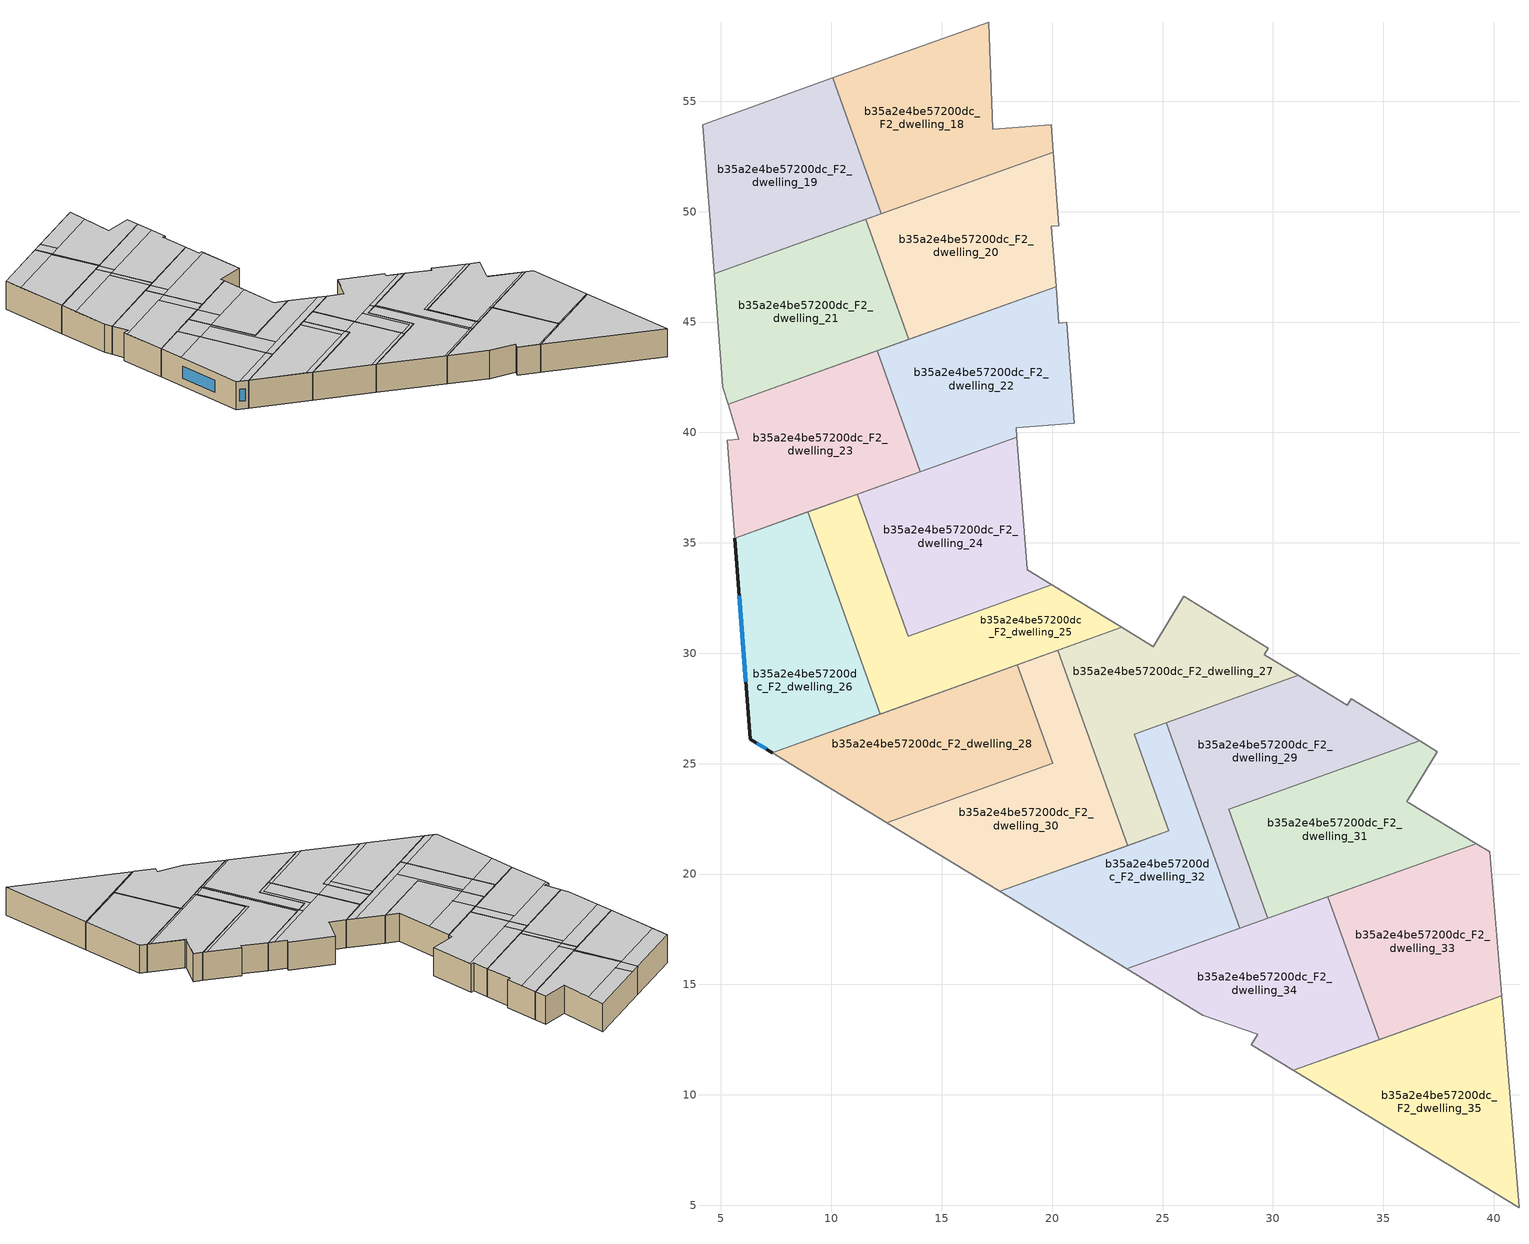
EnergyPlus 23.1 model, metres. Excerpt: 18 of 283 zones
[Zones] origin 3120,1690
b35a2e4be57200dc_F2_dwelling_18
 floor to b35a2e4be57200dc_F1_dwelling_18 (EU_floor_Construction): 17.13,58.59 17.31,53.73 19.95,53.93 20.05,52.7 12.26,49.91 10.05,56.05 z6
 wall adiabatic (EU_wall_Construction): 12.26,49.91 20.05,52.7 19.95,53.93 17.31,53.73 17.13,58.59 10.05,56.05 z6:9
 wall to b35a2e4be57200dc_F2_dwelling_19 (EU_wall_Construction): 10.05,56.05 12.26,49.91 z6:9
 ceiling to b35a2e4be57200dc_F3_dwelling_18 (EU_floor_Construction): 20.05,52.7 19.95,53.93 17.31,53.73 17.2,56.76 10.64,54.41 12.26,49.91 z9
 ceiling to b35a2e4be57200dc_F3_dwelling_16 (EU_floor_Construction): 17.2,56.76 17.13,58.59 11.12,56.44 11.71,54.79 z9
 ceiling to b35a2e4be57200dc_F3_dwelling_17 (EU_floor_Construction): 11.71,54.79 11.12,56.44 10.05,56.05 10.64,54.41 z9
b35a2e4be57200dc_F2_dwelling_19
 floor to b35a2e4be57200dc_F1_dwelling_19 (EU_floor_Construction): 10.05,56.05 12.26,49.91 4.69,47.2 4.16,53.95 z6
 wall adiabatic (EU_wall_Construction): 10.05,56.05 4.16,53.95 4.69,47.2 12.26,49.91 z6:9
 ceiling to b35a2e4be57200dc_F3_dwelling_19 (EU_floor_Construction): 12.14,49.86 10.52,54.37 4.31,52.14 4.69,47.2 z9
 ceiling to b35a2e4be57200dc_F3_dwelling_17 (EU_floor_Construction): 10.64,54.41 10.05,56.05 4.17,53.95 4.31,52.14 z9
 ceiling to b35a2e4be57200dc_F3_dwelling_18 (EU_floor_Construction): 12.26,49.91 10.64,54.41 10.52,54.37 12.14,49.86 z9
b35a2e4be57200dc_F2_dwelling_20
 floor to b35a2e4be57200dc_F1_dwelling_20 (EU_floor_Construction): 20.05,52.7 20.31,49.37 19.96,49.34 20.17,46.6 13.51,44.21 11.56,49.66 z6
 wall to b35a2e4be57200dc_F2_dwelling_21 (EU_wall_Construction): 11.56,49.66 13.51,44.21 z6:9
 wall adiabatic (EU_wall_Construction): 13.51,44.21 20.17,46.6 19.96,49.34 20.31,49.37 20.05,52.7 11.56,49.66 z6:9
 ceiling to b35a2e4be57200dc_F3_dwelling_20 (EU_floor_Construction): 20.17,46.6 19.96,49.34 20.31,49.37 20.18,51.01 12.11,48.12 13.51,44.21 z9
 ceiling to b35a2e4be57200dc_F3_dwelling_18 (EU_floor_Construction): 20.18,51.01 20.05,52.7 12.14,49.86 12.69,48.32 z9
 ceiling to b35a2e4be57200dc_F3_dwelling_19 (EU_floor_Construction): 12.69,48.32 12.14,49.86 11.56,49.65 12.11,48.12 z9
b35a2e4be57200dc_F2_dwelling_21
 floor to b35a2e4be57200dc_F1_dwelling_21 (EU_floor_Construction): 11.56,49.66 13.51,44.21 5.32,41.28 5.09,42.04 4.69,47.2 z6
 wall adiabatic (EU_wall_Construction): 11.56,49.66 4.69,47.2 5.09,42.04 5.32,41.28 13.51,44.21 z6:9
 ceiling to b35a2e4be57200dc_F3_dwelling_21 (EU_floor_Construction): 13.06,44.05 11.66,47.96 4.82,45.51 5.09,42.04 5.32,41.28 z9
 ceiling to b35a2e4be57200dc_F3_dwelling_19 (EU_floor_Construction): 12.11,48.12 11.56,49.65 4.69,47.2 4.82,45.51 z9
 ceiling to b35a2e4be57200dc_F3_dwelling_20 (EU_floor_Construction): 13.51,44.21 12.11,48.12 11.66,47.96 13.06,44.05 z9
b35a2e4be57200dc_F2_dwelling_22
 floor to b35a2e4be57200dc_F1_dwelling_22 (EU_floor_Construction): 20.17,46.6 20.3,44.95 20.65,44.98 21.01,40.42 18.37,40.21 18.4,39.79 14.03,38.22 12.08,43.7 z6
 wall adiabatic (EU_wall_Construction): 14.03,38.22 18.4,39.79 18.37,40.21 21.01,40.42 20.65,44.98 20.3,44.95 20.17,46.6 12.08,43.7 z6:9
 wall to b35a2e4be57200dc_F2_dwelling_23 (EU_wall_Construction): 12.08,43.7 14.03,38.22 z6:9
 ceiling to b35a2e4be57200dc_F3_dwelling_22 (EU_floor_Construction): 21.01,40.42 20.67,44.79 12.7,41.94 14.03,38.22 18.4,39.79 18.37,40.21 z9
 ceiling to b35a2e4be57200dc_F3_dwelling_20 (EU_floor_Construction): 20.67,44.79 20.65,44.98 20.3,44.95 20.17,46.6 13.06,44.05 13.69,42.29 z9
 ceiling to b35a2e4be57200dc_F3_dwelling_21 (EU_floor_Construction): 13.69,42.29 13.06,44.05 12.08,43.7 12.7,41.94 z9
b35a2e4be57200dc_F2_dwelling_23
 floor to b35a2e4be57200dc_F1_dwelling_23 (EU_floor_Construction): 12.08,43.7 14.03,38.22 5.62,35.21 5.28,39.65 5.81,39.7 5.32,41.28 z6
 wall adiabatic (EU_wall_Construction): 12.08,43.7 5.32,41.28 5.81,39.7 5.28,39.65 5.62,35.21 14.03,38.22 z6:9
 ceiling to b35a2e4be57200dc_F3_dwelling_23 (EU_floor_Construction): 13.01,37.86 11.68,41.57 5.31,39.29 5.63,35.21 z9
 ceiling to b35a2e4be57200dc_F3_dwelling_21 (EU_floor_Construction): 12.71,41.94 12.08,43.7 5.32,41.28 5.81,39.7 5.28,39.65 5.31,39.29 z9
 ceiling to b35a2e4be57200dc_F3_dwelling_22 (EU_floor_Construction): 14.03,38.23 12.71,41.94 11.69,41.57 13.01,37.86 z9
b35a2e4be57200dc_F2_dwelling_24
 floor to b35a2e4be57200dc_F1_dwelling_24 (EU_floor_Construction): 18.4,39.79 18.87,33.78 19.98,33.1 13.48,30.77 11.17,37.2 z6
 wall adiabatic (EU_wall_Construction): 19.98,33.1 18.87,33.78 18.4,39.79 11.17,37.2 z6:9
 wall to b35a2e4be57200dc_F2_dwelling_25 (EU_wall_Construction): 11.17,37.2 13.48,30.77 19.98,33.1 z6:9
 ceiling to b35a2e4be57200dc_F3_dwelling_24 (EU_floor_Construction): 19.98,33.1 18.87,33.78 18.59,37.36 11.97,34.99 13.48,30.77 z9
 ceiling to b35a2e4be57200dc_F3_dwelling_22 (EU_floor_Construction): 18.59,37.36 18.4,39.79 13.01,37.86 13.81,35.65 z9
 ceiling to b35a2e4be57200dc_F3_dwelling_23 (EU_floor_Construction): 13.81,35.65 13.01,37.86 11.18,37.2 11.97,34.99 z9
b35a2e4be57200dc_F2_dwelling_25
 floor to b35a2e4be57200dc_F1_dwelling_25 (EU_floor_Construction): 19.98,33.1 23.16,31.17 12.21,27.25 8.93,36.4 11.17,37.2 13.48,30.77 z6
 wall adiabatic (EU_wall_Construction): 12.21,27.25 23.16,31.17 19.98,33.1 / 11.17,37.2 8.93,36.4 z6:9
 wall to b35a2e4be57200dc_F2_dwelling_26 (EU_wall_Construction): 8.93,36.4 12.21,27.25 z6:9
 ceiling to b35a2e4be57200dc_F3_dwelling_23 (EU_floor_Construction): 11.97,34.99 11.18,37.2 8.93,36.4 9.72,34.19 z9
 ceiling to b35a2e4be57200dc_F3_dwelling_24 (EU_floor_Construction): 22.39,31.64 19.98,33.1 13.48,30.77 11.97,34.99 11.74,34.91 13.99,28.63 z9
 ceiling to b35a2e4be57200dc_F3_dwelling_25 (EU_floor_Construction): 13.99,28.63 11.74,34.91 9.72,34.19 11.97,27.91 z9
 ceiling adiabatic (EU_roof_Construction): 23.16,31.17 22.39,31.64 11.97,27.91 12.21,27.25 z9
b35a2e4be57200dc_F2_dwelling_26
 floor to b35a2e4be57200dc_F1_dwelling_26 (EU_floor_Construction): 8.93,36.4 12.21,27.25 7.32,25.5 6.34,26.1 5.62,35.21 z6
 wall outside (EU_wall_Construction): 5.62,35.21 6.34,26.1 7.32,25.5 z6:9
 wall adiabatic (EU_wall_Construction): 7.32,25.5 12.21,27.25 / 8.93,36.4 5.62,35.21 z6:9
 window (EU_Window_Construction): 6.62,25.93 7.04,25.67 / 5.83,32.61 6.13,28.7 z6.86:8.14
 ceiling to b35a2e4be57200dc_F3_dwelling_25 (EU_floor_Construction): 11.97,27.91 9.72,34.19 5.81,32.79 6.34,26.1 6.55,25.97 z9
 ceiling to b35a2e4be57200dc_F3_dwelling_27 (EU_floor_Construction): 12.21,27.25 11.97,27.91 6.55,25.97 7.32,25.5 z9
 ceiling to b35a2e4be57200dc_F3_dwelling_23 (EU_floor_Construction): 9.72,34.19 8.93,36.4 5.63,35.21 5.81,32.79 z9
b35a2e4be57200dc_F2_dwelling_27
 floor to b35a2e4be57200dc_F1_dwelling_27 (EU_floor_Construction): 29.78,30.23 29.6,29.93 31.14,29 23.72,26.34 25.29,21.96 23.43,21.29 20.26,30.13 23.16,31.17 24.58,30.3 25.95,32.57 z6
 wall adiabatic (EU_wall_Construction): 23.72,26.34 31.14,29 29.6,29.93 29.78,30.23 25.95,32.57 24.58,30.3 23.16,31.17 20.26,30.13 / 23.43,21.29 25.29,21.96 z6:9
 wall to b35a2e4be57200dc_F2_dwelling_32 (EU_wall_Construction): 25.29,21.96 23.72,26.34 z6:9
 wall to b35a2e4be57200dc_F2_dwelling_30 (EU_wall_Construction): 20.26,30.13 23.43,21.29 z6:9
 ceiling to b35a2e4be57200dc_F3_dwelling_26 (EU_floor_Construction): 30.62,29.31 29.6,29.93 29.78,30.23 25.95,32.57 24.58,30.3 23.16,31.17 20.26,30.13 21.7,26.12 z9
 ceiling to b35a2e4be57200dc_F3_dwelling_28 (EU_floor_Construction): 31.14,29 30.62,29.31 24.77,27.22 24.93,26.78 z9
 ceiling to b35a2e4be57200dc_F3_dwelling_29 (EU_floor_Construction): 24.86,22.15 23.24,26.67 21.7,26.12 23.32,21.6 z9
 ceiling to b35a2e4be57200dc_F3_dwelling_31 (EU_floor_Construction): 25.29,21.96 23.72,26.34 24.93,26.78 24.77,27.22 23.24,26.67 24.86,22.15 23.32,21.6 23.43,21.29 z9
b35a2e4be57200dc_F2_dwelling_28
 floor to b35a2e4be57200dc_F1_dwelling_28 (EU_floor_Construction): 18.42,29.47 20.02,25.02 12.52,22.33 7.32,25.5 z6
 wall adiabatic (EU_wall_Construction): 18.42,29.47 7.32,25.5 12.52,22.33 z6:9
 wall to b35a2e4be57200dc_F2_dwelling_30 (EU_wall_Construction): 12.52,22.33 20.02,25.02 18.42,29.47 z6:9
 ceiling to b35a2e4be57200dc_F3_dwelling_29 (EU_floor_Construction): 20.02,25.02 19.86,25.46 12,22.65 12.52,22.33 z9
 ceiling to b35a2e4be57200dc_F3_dwelling_27 (EU_floor_Construction): 19.21,25.23 17.78,29.24 7.32,25.5 12,22.65 z9
 ceiling adiabatic (EU_roof_Construction): 19.86,25.46 18.42,29.47 17.78,29.24 19.21,25.23 z9
b35a2e4be57200dc_F2_dwelling_29
 floor to b35a2e4be57200dc_F1_dwelling_29 (EU_floor_Construction): 36.66,26.03 28.01,22.93 29.77,18 28.49,17.54 25.16,26.86 31.14,29 33.36,27.64 33.54,27.94 z6
 wall adiabatic (EU_wall_Construction): 36.66,26.03 33.54,27.94 33.36,27.64 31.14,29 25.16,26.86 / 28.49,17.54 29.77,18 z6:9
 wall to b35a2e4be57200dc_F2_dwelling_31 (EU_wall_Construction): 29.77,18 28.01,22.93 36.66,26.03 z6:9
 wall to b35a2e4be57200dc_F2_dwelling_32 (EU_wall_Construction): 25.16,26.86 28.49,17.54 z6:9
 ceiling to b35a2e4be57200dc_F3_dwelling_28 (EU_floor_Construction): 29.57,18.17 27.77,23.2 36.29,26.25 33.54,27.94 33.36,27.64 31.14,29 25.16,26.86 28.41,17.76 z9
 ceiling to b35a2e4be57200dc_F3_dwelling_30 (EU_floor_Construction): 29.69,18.22 28.01,22.93 36.66,26.03 36.29,26.25 27.77,23.2 29.57,18.17 z9
 ceiling to b35a2e4be57200dc_F3_dwelling_33 (EU_floor_Construction): 29.77,18 29.69,18.22 28.41,17.76 28.49,17.54 z9
b35a2e4be57200dc_F2_dwelling_30
 floor to b35a2e4be57200dc_F1_dwelling_30 (EU_floor_Construction): 20.26,30.13 23.43,21.29 17.63,19.21 12.52,22.33 20.02,25.02 18.42,29.47 z6
 wall adiabatic (EU_wall_Construction): 20.26,30.13 18.42,29.47 / 12.52,22.33 17.63,19.21 23.43,21.29 z6:9
 ceiling to b35a2e4be57200dc_F3_dwelling_31 (EU_floor_Construction): 23.43,21.29 23.32,21.6 17.27,19.43 17.63,19.21 z9
 ceiling to b35a2e4be57200dc_F3_dwelling_26 (EU_floor_Construction): 21.7,26.12 20.26,30.13 18.42,29.47 19.86,25.46 z9
 ceiling to b35a2e4be57200dc_F3_dwelling_29 (EU_floor_Construction): 23.32,21.6 21.7,26.12 19.86,25.46 20.02,25.02 12.52,22.33 17.27,19.43 z9
b35a2e4be57200dc_F2_dwelling_31
 floor to b35a2e4be57200dc_F1_dwelling_31 (EU_floor_Construction): 37.43,25.55 36.06,23.28 36.15,23.23 39.21,21.38 29.77,18 28.01,22.93 36.66,26.03 z6
 wall adiabatic (EU_wall_Construction): 29.77,18 39.21,21.38 36.15,23.23 36.06,23.28 37.43,25.55 36.66,26.03 z6:9
 ceiling to b35a2e4be57200dc_F3_dwelling_30 (EU_floor_Construction): 38.95,21.53 36.06,23.28 37.43,25.55 36.66,26.03 28.01,22.93 29.69,18.22 z9
 ceiling to b35a2e4be57200dc_F3_dwelling_32 (EU_floor_Construction): 39.21,21.38 38.95,21.53 32.35,19.17 32.43,18.95 z9
 ceiling to b35a2e4be57200dc_F3_dwelling_33 (EU_floor_Construction): 32.43,18.95 32.35,19.17 29.69,18.22 29.77,18 z9
b35a2e4be57200dc_F2_dwelling_32
 floor to b35a2e4be57200dc_F1_dwelling_32 (EU_floor_Construction): 25.16,26.86 28.49,17.54 23.38,15.71 17.63,19.21 25.29,21.96 23.72,26.34 z6
 wall adiabatic (EU_wall_Construction): 25.29,21.96 17.63,19.21 23.38,15.71 28.49,17.54 / 25.16,26.86 23.72,26.34 z6:9
 ceiling to b35a2e4be57200dc_F3_dwelling_31 (EU_floor_Construction): 28.19,17.68 24.93,26.78 23.72,26.34 25.29,21.96 17.63,19.21 23.12,15.87 z9
 ceiling to b35a2e4be57200dc_F3_dwelling_33 (EU_floor_Construction): 28.49,17.54 28.41,17.76 23.12,15.87 23.38,15.71 z9
 ceiling adiabatic (EU_roof_Construction): 28.41,17.76 25.16,26.86 24.93,26.78 28.19,17.68 z9
b35a2e4be57200dc_F2_dwelling_33
 floor to b35a2e4be57200dc_F1_dwelling_33 (EU_floor_Construction): 39.82,21.01 40.36,14.49 34.8,12.5 32.49,18.97 39.21,21.38 z6
 wall to b35a2e4be57200dc_F2_dwelling_34 (EU_wall_Construction): 32.49,18.97 34.8,12.5 z6:9
 wall adiabatic (EU_wall_Construction): 34.8,12.5 40.36,14.49 39.82,21.01 39.21,21.38 32.49,18.97 z6:9
 ceiling to b35a2e4be57200dc_F3_dwelling_32 (EU_floor_Construction): 40.34,14.62 39.82,21.01 39.21,21.38 32.49,18.97 34.76,12.62 z9
 ceiling to b35a2e4be57200dc_F3_dwelling_34 (EU_floor_Construction): 40.36,14.49 40.34,14.62 34.76,12.62 34.8,12.5 z9
b35a2e4be57200dc_F2_dwelling_34
 floor to b35a2e4be57200dc_F1_dwelling_34 (EU_floor_Construction): 32.49,18.97 34.8,12.5 30.92,11.11 29.03,12.26 29.32,12.74 26.82,13.61 23.38,15.71 z6
 wall adiabatic (EU_wall_Construction): 32.49,18.97 23.38,15.71 26.82,13.61 29.32,12.74 29.03,12.26 30.92,11.11 34.8,12.5 z6:9
 ceiling to b35a2e4be57200dc_F3_dwelling_33 (EU_floor_Construction): 34.7,12.6 32.43,18.95 23.38,15.71 26.82,13.61 29.32,12.74 29.03,12.27 30.78,11.2 z9
 ceiling to b35a2e4be57200dc_F3_dwelling_32 (EU_floor_Construction): 34.76,12.62 32.49,18.97 32.43,18.95 34.7,12.6 z9
 ceiling adiabatic (EU_roof_Construction): 34.8,12.5 34.76,12.62 30.78,11.2 29.03,12.26 30.92,11.11 z9
b35a2e4be57200dc_F2_dwelling_35
 floor to b35a2e4be57200dc_F1_dwelling_35 (EU_floor_Construction): 40.36,14.49 41.14,4.88 30.92,11.11 z6
 wall adiabatic (EU_wall_Construction): 41.14,4.88 40.36,14.49 30.92,11.11 41.14,4.88 z6:9
 ceiling adiabatic (EU_roof_Construction): 41.14,4.88 40.36,14.49 30.92,11.11 z9
[Building]
EU S2 Campaign: North Axis=0; Terrain=City; Solar Distribution=FullExterior
[Site:Location]
Helsinki-Vantaa.AP: Latitude=60.317; Longitude=24.963; Time Zone=2; Elevation=54.6
[SizingPeriod:WeatherFileDays]
AnnualSizingPeriod: Begin Month=1; Begin Day of Month=1; End Month=12; End Day of Month=31; Day of Week for Start Day=Monday; Use Weather File Daylight Saving Period=No; Use Weather File Rain and Snow Indicators=No
[MATERIAL]
EU_InternalMass_Material: Roughness=MediumRough; Thickness=0.1; Conductivity=1; Density=1800; Specific Heat=900; Thermal Absorptance=0.9; Solar Absorptance=0.7; Visible Absorptance=0.7
[MATERIAL:NOMASS] Roughness=MediumRough; Thermal Absorptance=0.9; Solar Absorptance=0.7; Visible Absorptance=0.7
Name | Thermal Resistance
EU_wall_NoMass | 5.91765
EU_roof_NoMass | 11.1778
EU_floor_NoMass | 6.2875
[WINDOWMATERIAL:SIMPLEGLAZINGSYSTEM]
EU_Window_SimpleGlazing: UFactor=0.994035; Solar Heat Gain Coefficient=0.7; Visible Transmittance=0.7
[CONSTRUCTION]
EU_wall_Construction: EU_wall_NoMass
EU_roof_Construction: EU_roof_NoMass
EU_floor_Construction: EU_floor_NoMass
EU_Window_Construction: EU_Window_SimpleGlazing
EU_InternalMass_Construction: EU_InternalMass_Material
[ZONE] Type=1; Multiplier=1; Ceiling Height=autocalculate; Floor Area=autocalculate; Part of Total Floor Area=Yes
Name | Volume
b35a2e4be57200dc_F2_dwelling_18; b35a2e4be57200dc_F2_dwelling_20 | 140.006
b35a2e4be57200dc_F2_dwelling_19 | 140.005
b35a2e4be57200dc_F2_dwelling_21 | 139.997
b35a2e4be57200dc_F2_dwelling_22 | 140.257
b35a2e4be57200dc_F2_dwelling_23 | 140.272
b35a2e4be57200dc_F2_dwelling_24 | 139.775
b35a2e4be57200dc_F2_dwelling_25 | 139.649
b35a2e4be57200dc_F2_dwelling_26 | 139.669
b35a2e4be57200dc_F2_dwelling_27 | 140.142
b35a2e4be57200dc_F2_dwelling_28 | 140.251
b35a2e4be57200dc_F2_dwelling_29 | 139.983
b35a2e4be57200dc_F2_dwelling_30 | 140.117
b35a2e4be57200dc_F2_dwelling_31 | 139.994
b35a2e4be57200dc_F2_dwelling_32 | 140.016
b35a2e4be57200dc_F2_dwelling_33 | 140.019
b35a2e4be57200dc_F2_dwelling_34 | 139.999
b35a2e4be57200dc_F2_dwelling_35 | 140.028
[INTERNALMASS] Construction=EU_InternalMass_Construction
Name | Zone or ZoneList | Surface Area
b35a2e4be57200dc_F2_dwelling_18_EU_InternalMass | b35a2e4be57200dc_F2_dwelling_18 | 46.6681
b35a2e4be57200dc_F2_dwelling_19_EU_InternalMass | b35a2e4be57200dc_F2_dwelling_19 | 46.6697
b35a2e4be57200dc_F2_dwelling_20_EU_InternalMass | b35a2e4be57200dc_F2_dwelling_20 | 46.6681
b35a2e4be57200dc_F2_dwelling_21_EU_InternalMass | b35a2e4be57200dc_F2_dwelling_21 | 46.667
b35a2e4be57200dc_F2_dwelling_22_EU_InternalMass | b35a2e4be57200dc_F2_dwelling_22 | 46.7533
b35a2e4be57200dc_F2_dwelling_23_EU_InternalMass | b35a2e4be57200dc_F2_dwelling_23 | 46.7575
b35a2e4be57200dc_F2_dwelling_24_EU_InternalMass | b35a2e4be57200dc_F2_dwelling_24 | 46.5912
b35a2e4be57200dc_F2_dwelling_25_EU_InternalMass | b35a2e4be57200dc_F2_dwelling_25 | 46.5501
b35a2e4be57200dc_F2_dwelling_26_EU_InternalMass | b35a2e4be57200dc_F2_dwelling_26 | 46.558
b35a2e4be57200dc_F2_dwelling_27_EU_InternalMass | b35a2e4be57200dc_F2_dwelling_27 | 46.7138
b35a2e4be57200dc_F2_dwelling_28_EU_InternalMass | b35a2e4be57200dc_F2_dwelling_28 | 46.7552
b35a2e4be57200dc_F2_dwelling_29_EU_InternalMass | b35a2e4be57200dc_F2_dwelling_29 | 46.6619
b35a2e4be57200dc_F2_dwelling_30_EU_InternalMass | b35a2e4be57200dc_F2_dwelling_30 | 46.7054
b35a2e4be57200dc_F2_dwelling_31_EU_InternalMass | b35a2e4be57200dc_F2_dwelling_31 | 46.6643
b35a2e4be57200dc_F2_dwelling_32_EU_InternalMass | b35a2e4be57200dc_F2_dwelling_32 | 46.6731
b35a2e4be57200dc_F2_dwelling_33_EU_InternalMass | b35a2e4be57200dc_F2_dwelling_33 | 46.6725
b35a2e4be57200dc_F2_dwelling_34_EU_InternalMass | b35a2e4be57200dc_F2_dwelling_34 | 46.666
b35a2e4be57200dc_F2_dwelling_35_EU_InternalMass | b35a2e4be57200dc_F2_dwelling_35 | 46.6759
[OTHEREQUIPMENT] Fuel Type=Electricity; Design Level Calculation Method=Watts/Area; Power per Zone Floor Area=1; Fraction Latent=0; Fraction Radiant=0; Fraction Lost=0; Carbon Dioxide Generation Rate=0; EndUse Subcategory=EU_Step8_InternalGains
Name | Zone or ZoneList or Space or SpaceList | Schedule
EU_Step8_InternalGain_b35a2e4be57200dc_F2_dwelling_18_f000 | b35a2e4be57200dc_F2_dwelling_18 | EU_Step8_GainSchedule_b35a2e4be57200dc_F2_dwelling_18_f000
EU_Step8_InternalGain_b35a2e4be57200dc_F2_dwelling_19_f000 | b35a2e4be57200dc_F2_dwelling_19 | EU_Step8_GainSchedule_b35a2e4be57200dc_F2_dwelling_19_f000
EU_Step8_InternalGain_b35a2e4be57200dc_F2_dwelling_20_f000 | b35a2e4be57200dc_F2_dwelling_20 | EU_Step8_GainSchedule_b35a2e4be57200dc_F2_dwelling_20_f000
EU_Step8_InternalGain_b35a2e4be57200dc_F2_dwelling_21_f000 | b35a2e4be57200dc_F2_dwelling_21 | EU_Step8_GainSchedule_b35a2e4be57200dc_F2_dwelling_21_f000
EU_Step8_InternalGain_b35a2e4be57200dc_F2_dwelling_22_f000 | b35a2e4be57200dc_F2_dwelling_22 | EU_Step8_GainSchedule_b35a2e4be57200dc_F2_dwelling_22_f000
EU_Step8_InternalGain_b35a2e4be57200dc_F2_dwelling_23_f000 | b35a2e4be57200dc_F2_dwelling_23 | EU_Step8_GainSchedule_b35a2e4be57200dc_F2_dwelling_23_f000
EU_Step8_InternalGain_b35a2e4be57200dc_F2_dwelling_24_f000 | b35a2e4be57200dc_F2_dwelling_24 | EU_Step8_GainSchedule_b35a2e4be57200dc_F2_dwelling_24_f000
EU_Step8_InternalGain_b35a2e4be57200dc_F2_dwelling_25_f000 | b35a2e4be57200dc_F2_dwelling_25 | EU_Step8_GainSchedule_b35a2e4be57200dc_F2_dwelling_25_f000
EU_Step8_InternalGain_b35a2e4be57200dc_F2_dwelling_26_f000 | b35a2e4be57200dc_F2_dwelling_26 | EU_Step8_GainSchedule_b35a2e4be57200dc_F2_dwelling_26_f000
EU_Step8_InternalGain_b35a2e4be57200dc_F2_dwelling_27_f000 | b35a2e4be57200dc_F2_dwelling_27 | EU_Step8_GainSchedule_b35a2e4be57200dc_F2_dwelling_27_f000
EU_Step8_InternalGain_b35a2e4be57200dc_F2_dwelling_28_f000 | b35a2e4be57200dc_F2_dwelling_28 | EU_Step8_GainSchedule_b35a2e4be57200dc_F2_dwelling_28_f000
EU_Step8_InternalGain_b35a2e4be57200dc_F2_dwelling_29_f000 | b35a2e4be57200dc_F2_dwelling_29 | EU_Step8_GainSchedule_b35a2e4be57200dc_F2_dwelling_29_f000
EU_Step8_InternalGain_b35a2e4be57200dc_F2_dwelling_30_f000 | b35a2e4be57200dc_F2_dwelling_30 | EU_Step8_GainSchedule_b35a2e4be57200dc_F2_dwelling_30_f000
EU_Step8_InternalGain_b35a2e4be57200dc_F2_dwelling_31_f000 | b35a2e4be57200dc_F2_dwelling_31 | EU_Step8_GainSchedule_b35a2e4be57200dc_F2_dwelling_31_f000
EU_Step8_InternalGain_b35a2e4be57200dc_F2_dwelling_32_f000 | b35a2e4be57200dc_F2_dwelling_32 | EU_Step8_GainSchedule_b35a2e4be57200dc_F2_dwelling_32_f000
EU_Step8_InternalGain_b35a2e4be57200dc_F2_dwelling_33_f000 | b35a2e4be57200dc_F2_dwelling_33 | EU_Step8_GainSchedule_b35a2e4be57200dc_F2_dwelling_33_f000
EU_Step8_InternalGain_b35a2e4be57200dc_F2_dwelling_34_f000 | b35a2e4be57200dc_F2_dwelling_34 | EU_Step8_GainSchedule_b35a2e4be57200dc_F2_dwelling_34_f000
EU_Step8_InternalGain_b35a2e4be57200dc_F2_dwelling_35_f000 | b35a2e4be57200dc_F2_dwelling_35 | EU_Step8_GainSchedule_b35a2e4be57200dc_F2_dwelling_35_f000
[ZONEVENTILATION:DESIGNFLOWRATE] Schedule=EU_AlwaysOn; Design Flow Rate Calculation Method=AirChanges/Hour; Air Changes per Hour=0.596421; Ventilation Type=Natural; Fan Pressure Rise=0; Fan Total Efficiency=1; Constant Term Coefficient=1; Temperature Term Coefficient=0; Velocity Term Coefficient=0; Velocity Squared Term Coefficient=0; Minimum Indoor Temperature=-100; Maximum Indoor Temperature=100; Delta Temperature=-100; Minimum Outdoor Temperature=-100; Maximum Outdoor Temperature=100; Maximum Wind Speed=40
Name | Zone or ZoneList or Space or SpaceList
EU_ConstantAir_b35a2e4be57200dc_F2_dwelling_18 | b35a2e4be57200dc_F2_dwelling_18
EU_ConstantAir_b35a2e4be57200dc_F2_dwelling_19 | b35a2e4be57200dc_F2_dwelling_19
EU_ConstantAir_b35a2e4be57200dc_F2_dwelling_20 | b35a2e4be57200dc_F2_dwelling_20
EU_ConstantAir_b35a2e4be57200dc_F2_dwelling_21 | b35a2e4be57200dc_F2_dwelling_21
EU_ConstantAir_b35a2e4be57200dc_F2_dwelling_22 | b35a2e4be57200dc_F2_dwelling_22
EU_ConstantAir_b35a2e4be57200dc_F2_dwelling_23 | b35a2e4be57200dc_F2_dwelling_23
EU_ConstantAir_b35a2e4be57200dc_F2_dwelling_24 | b35a2e4be57200dc_F2_dwelling_24
EU_ConstantAir_b35a2e4be57200dc_F2_dwelling_25 | b35a2e4be57200dc_F2_dwelling_25
EU_ConstantAir_b35a2e4be57200dc_F2_dwelling_26 | b35a2e4be57200dc_F2_dwelling_26
EU_ConstantAir_b35a2e4be57200dc_F2_dwelling_27 | b35a2e4be57200dc_F2_dwelling_27
EU_ConstantAir_b35a2e4be57200dc_F2_dwelling_28 | b35a2e4be57200dc_F2_dwelling_28
EU_ConstantAir_b35a2e4be57200dc_F2_dwelling_29 | b35a2e4be57200dc_F2_dwelling_29
EU_ConstantAir_b35a2e4be57200dc_F2_dwelling_30 | b35a2e4be57200dc_F2_dwelling_30
EU_ConstantAir_b35a2e4be57200dc_F2_dwelling_31 | b35a2e4be57200dc_F2_dwelling_31
EU_ConstantAir_b35a2e4be57200dc_F2_dwelling_32 | b35a2e4be57200dc_F2_dwelling_32
EU_ConstantAir_b35a2e4be57200dc_F2_dwelling_33 | b35a2e4be57200dc_F2_dwelling_33
EU_ConstantAir_b35a2e4be57200dc_F2_dwelling_34 | b35a2e4be57200dc_F2_dwelling_34
EU_ConstantAir_b35a2e4be57200dc_F2_dwelling_35 | b35a2e4be57200dc_F2_dwelling_35
[HVACTEMPLATE:THERMOSTAT] Constant Heating Setpoint=20; Constant Cooling Setpoint=50
EU_HeatOnly_b35a2e4be57200dc_F0_dwelling_0; EU_HeatOnly_b35a2e4be57200dc_F0_dwelling_1; EU_HeatOnly_b35a2e4be57200dc_F0_dwelling_2; EU_HeatOnly_b35a2e4be57200dc_F0_dwelling_3; EU_HeatOnly_b35a2e4be57200dc_F0_dwelling_4; EU_HeatOnly_b35a2e4be57200dc_F0_dwelling_5; EU_HeatOnly_b35a2e4be57200dc_F0_dwelling_6; EU_HeatOnly_b35a2e4be57200dc_F0_dwelling_7; EU_HeatOnly_b35a2e4be57200dc_F0_dwelling_8; EU_HeatOnly_b35a2e4be57200dc_F0_dwelling_9; EU_HeatOnly_b35a2e4be57200dc_F0_dwelling_10; EU_HeatOnly_b35a2e4be57200dc_F0_dwelling_11; EU_HeatOnly_b35a2e4be57200dc_F0_dwelling_12; EU_HeatOnly_b35a2e4be57200dc_F0_dwelling_13; EU_HeatOnly_b35a2e4be57200dc_F0_dwelling_14; EU_HeatOnly_b35a2e4be57200dc_F0_dwelling_15; EU_HeatOnly_b35a2e4be57200dc_F0_dwelling_16; EU_HeatOnly_b35a2e4be57200dc_F0_dwelling_17; EU_HeatOnly_b35a2e4be57200dc_F0_dwelling_18; EU_HeatOnly_b35a2e4be57200dc_F0_dwelling_19; EU_HeatOnly_b35a2e4be57200dc_F0_dwelling_20; EU_HeatOnly_b35a2e4be57200dc_F0_dwelling_21; EU_HeatOnly_b35a2e4be57200dc_F0_dwelling_22; EU_HeatOnly_b35a2e4be57200dc_F0_dwelling_23; EU_HeatOnly_b35a2e4be57200dc_F0_dwelling_24; EU_HeatOnly_b35a2e4be57200dc_F0_dwelling_25; EU_HeatOnly_b35a2e4be57200dc_F0_dwelling_26; EU_HeatOnly_b35a2e4be57200dc_F0_dwelling_27; EU_HeatOnly_b35a2e4be57200dc_F0_dwelling_28; EU_HeatOnly_b35a2e4be57200dc_F0_dwelling_29; EU_HeatOnly_b35a2e4be57200dc_F0_dwelling_30; EU_HeatOnly_b35a2e4be57200dc_F0_dwelling_31; EU_HeatOnly_b35a2e4be57200dc_F0_dwelling_32; EU_HeatOnly_b35a2e4be57200dc_F0_dwelling_33; EU_HeatOnly_b35a2e4be57200dc_F0_dwelling_34; EU_HeatOnly_b35a2e4be57200dc_F0_dwelling_35; EU_HeatOnly_b35a2e4be57200dc_F1_dwelling_0; EU_HeatOnly_b35a2e4be57200dc_F1_dwelling_1; EU_HeatOnly_b35a2e4be57200dc_F1_dwelling_2; EU_HeatOnly_b35a2e4be57200dc_F1_dwelling_3; EU_HeatOnly_b35a2e4be57200dc_F1_dwelling_4; EU_HeatOnly_b35a2e4be57200dc_F1_dwelling_5; EU_HeatOnly_b35a2e4be57200dc_F1_dwelling_6; EU_HeatOnly_b35a2e4be57200dc_F1_dwelling_7; EU_HeatOnly_b35a2e4be57200dc_F1_dwelling_8; EU_HeatOnly_b35a2e4be57200dc_F1_dwelling_9; EU_HeatOnly_b35a2e4be57200dc_F1_dwelling_10; EU_HeatOnly_b35a2e4be57200dc_F1_dwelling_11; EU_HeatOnly_b35a2e4be57200dc_F1_dwelling_12; EU_HeatOnly_b35a2e4be57200dc_F1_dwelling_13; EU_HeatOnly_b35a2e4be57200dc_F1_dwelling_14; EU_HeatOnly_b35a2e4be57200dc_F1_dwelling_15; EU_HeatOnly_b35a2e4be57200dc_F1_dwelling_16; EU_HeatOnly_b35a2e4be57200dc_F1_dwelling_17; EU_HeatOnly_b35a2e4be57200dc_F1_dwelling_18; EU_HeatOnly_b35a2e4be57200dc_F1_dwelling_19; EU_HeatOnly_b35a2e4be57200dc_F1_dwelling_20; EU_HeatOnly_b35a2e4be57200dc_F1_dwelling_21; EU_HeatOnly_b35a2e4be57200dc_F1_dwelling_22; EU_HeatOnly_b35a2e4be57200dc_F1_dwelling_23; EU_HeatOnly_b35a2e4be57200dc_F1_dwelling_24; EU_HeatOnly_b35a2e4be57200dc_F1_dwelling_25; EU_HeatOnly_b35a2e4be57200dc_F1_dwelling_26; EU_HeatOnly_b35a2e4be57200dc_F1_dwelling_27; EU_HeatOnly_b35a2e4be57200dc_F1_dwelling_28; EU_HeatOnly_b35a2e4be57200dc_F1_dwelling_29; EU_HeatOnly_b35a2e4be57200dc_F1_dwelling_30; EU_HeatOnly_b35a2e4be57200dc_F1_dwelling_31; EU_HeatOnly_b35a2e4be57200dc_F1_dwelling_32; EU_HeatOnly_b35a2e4be57200dc_F1_dwelling_33; EU_HeatOnly_b35a2e4be57200dc_F1_dwelling_34; EU_HeatOnly_b35a2e4be57200dc_F1_dwelling_35; EU_HeatOnly_b35a2e4be57200dc_F2_dwelling_0; EU_HeatOnly_b35a2e4be57200dc_F2_dwelling_1; EU_HeatOnly_b35a2e4be57200dc_F2_dwelling_2; EU_HeatOnly_b35a2e4be57200dc_F2_dwelling_3; EU_HeatOnly_b35a2e4be57200dc_F2_dwelling_4; EU_HeatOnly_b35a2e4be57200dc_F2_dwelling_5; EU_HeatOnly_b35a2e4be57200dc_F2_dwelling_6; EU_HeatOnly_b35a2e4be57200dc_F2_dwelling_7; EU_HeatOnly_b35a2e4be57200dc_F2_dwelling_8; EU_HeatOnly_b35a2e4be57200dc_F2_dwelling_9; EU_HeatOnly_b35a2e4be57200dc_F2_dwelling_10; EU_HeatOnly_b35a2e4be57200dc_F2_dwelling_11; EU_HeatOnly_b35a2e4be57200dc_F2_dwelling_12; EU_HeatOnly_b35a2e4be57200dc_F2_dwelling_13; EU_HeatOnly_b35a2e4be57200dc_F2_dwelling_14; EU_HeatOnly_b35a2e4be57200dc_F2_dwelling_15; EU_HeatOnly_b35a2e4be57200dc_F2_dwelling_16; EU_HeatOnly_b35a2e4be57200dc_F2_dwelling_17; EU_HeatOnly_b35a2e4be57200dc_F2_dwelling_18; EU_HeatOnly_b35a2e4be57200dc_F2_dwelling_19; EU_HeatOnly_b35a2e4be57200dc_F2_dwelling_20; EU_HeatOnly_b35a2e4be57200dc_F2_dwelling_21; EU_HeatOnly_b35a2e4be57200dc_F2_dwelling_22; EU_HeatOnly_b35a2e4be57200dc_F2_dwelling_23; EU_HeatOnly_b35a2e4be57200dc_F2_dwelling_24; EU_HeatOnly_b35a2e4be57200dc_F2_dwelling_25; EU_HeatOnly_b35a2e4be57200dc_F2_dwelling_26; EU_HeatOnly_b35a2e4be57200dc_F2_dwelling_27; EU_HeatOnly_b35a2e4be57200dc_F2_dwelling_28; EU_HeatOnly_b35a2e4be57200dc_F2_dwelling_29; EU_HeatOnly_b35a2e4be57200dc_F2_dwelling_30; EU_HeatOnly_b35a2e4be57200dc_F2_dwelling_31; EU_HeatOnly_b35a2e4be57200dc_F2_dwelling_32; EU_HeatOnly_b35a2e4be57200dc_F2_dwelling_33; EU_HeatOnly_b35a2e4be57200dc_F2_dwelling_34; EU_HeatOnly_b35a2e4be57200dc_F2_dwelling_35; EU_HeatOnly_b35a2e4be57200dc_F3_dwelling_0; EU_HeatOnly_b35a2e4be57200dc_F3_dwelling_1; EU_HeatOnly_b35a2e4be57200dc_F3_dwelling_2; EU_HeatOnly_b35a2e4be57200dc_F3_dwelling_3; EU_HeatOnly_b35a2e4be57200dc_F3_dwelling_4; EU_HeatOnly_b35a2e4be57200dc_F3_dwelling_5; EU_HeatOnly_b35a2e4be57200dc_F3_dwelling_6; EU_HeatOnly_b35a2e4be57200dc_F3_dwelling_7; EU_HeatOnly_b35a2e4be57200dc_F3_dwelling_8; EU_HeatOnly_b35a2e4be57200dc_F3_dwelling_9; EU_HeatOnly_b35a2e4be57200dc_F3_dwelling_10; EU_HeatOnly_b35a2e4be57200dc_F3_dwelling_11; EU_HeatOnly_b35a2e4be57200dc_F3_dwelling_12; EU_HeatOnly_b35a2e4be57200dc_F3_dwelling_13; EU_HeatOnly_b35a2e4be57200dc_F3_dwelling_14; EU_HeatOnly_b35a2e4be57200dc_F3_dwelling_15; EU_HeatOnly_b35a2e4be57200dc_F3_dwelling_16; EU_HeatOnly_b35a2e4be57200dc_F3_dwelling_17; EU_HeatOnly_b35a2e4be57200dc_F3_dwelling_18; EU_HeatOnly_b35a2e4be57200dc_F3_dwelling_19; EU_HeatOnly_b35a2e4be57200dc_F3_dwelling_20; EU_HeatOnly_b35a2e4be57200dc_F3_dwelling_21; EU_HeatOnly_b35a2e4be57200dc_F3_dwelling_22; EU_HeatOnly_b35a2e4be57200dc_F3_dwelling_23; EU_HeatOnly_b35a2e4be57200dc_F3_dwelling_24; EU_HeatOnly_b35a2e4be57200dc_F3_dwelling_25; EU_HeatOnly_b35a2e4be57200dc_F3_dwelling_26; EU_HeatOnly_b35a2e4be57200dc_F3_dwelling_27; EU_HeatOnly_b35a2e4be57200dc_F3_dwelling_28; EU_HeatOnly_b35a2e4be57200dc_F3_dwelling_29; EU_HeatOnly_b35a2e4be57200dc_F3_dwelling_30; EU_HeatOnly_b35a2e4be57200dc_F3_dwelling_31; EU_HeatOnly_b35a2e4be57200dc_F3_dwelling_32; EU_HeatOnly_b35a2e4be57200dc_F3_dwelling_33; EU_HeatOnly_b35a2e4be57200dc_F3_dwelling_34; EU_HeatOnly_b35a2e4be57200dc_F4_dwelling_0; EU_HeatOnly_b35a2e4be57200dc_F4_dwelling_1; EU_HeatOnly_b35a2e4be57200dc_F4_dwelling_2; EU_HeatOnly_b35a2e4be57200dc_F4_dwelling_3; EU_HeatOnly_b35a2e4be57200dc_F4_dwelling_4; EU_HeatOnly_b35a2e4be57200dc_F4_dwelling_5; EU_HeatOnly_b35a2e4be57200dc_F4_dwelling_6; EU_HeatOnly_b35a2e4be57200dc_F4_dwelling_7; EU_HeatOnly_b35a2e4be57200dc_F4_dwelling_8; EU_HeatOnly_b35a2e4be57200dc_F4_dwelling_9; EU_HeatOnly_b35a2e4be57200dc_F4_dwelling_10; EU_HeatOnly_b35a2e4be57200dc_F4_dwelling_11; EU_HeatOnly_b35a2e4be57200dc_F4_dwelling_12; EU_HeatOnly_b35a2e4be57200dc_F4_dwelling_13; EU_HeatOnly_b35a2e4be57200dc_F4_dwelling_14; EU_HeatOnly_b35a2e4be57200dc_F4_dwelling_15; EU_HeatOnly_b35a2e4be57200dc_F4_dwelling_16; EU_HeatOnly_b35a2e4be57200dc_F4_dwelling_17; EU_HeatOnly_b35a2e4be57200dc_F4_dwelling_18; EU_HeatOnly_b35a2e4be57200dc_F4_dwelling_19; EU_HeatOnly_b35a2e4be57200dc_F4_dwelling_20; EU_HeatOnly_b35a2e4be57200dc_F4_dwelling_21; EU_HeatOnly_b35a2e4be57200dc_F4_dwelling_22; EU_HeatOnly_b35a2e4be57200dc_F4_dwelling_23; EU_HeatOnly_b35a2e4be57200dc_F4_dwelling_24; EU_HeatOnly_b35a2e4be57200dc_F4_dwelling_25; EU_HeatOnly_b35a2e4be57200dc_F4_dwelling_26; EU_HeatOnly_b35a2e4be57200dc_F4_dwelling_27; EU_HeatOnly_b35a2e4be57200dc_F4_dwelling_28; EU_HeatOnly_b35a2e4be57200dc_F4_dwelling_29; EU_HeatOnly_b35a2e4be57200dc_F4_dwelling_30; EU_HeatOnly_b35a2e4be57200dc_F4_dwelling_31; EU_HeatOnly_b35a2e4be57200dc_F4_dwelling_32; EU_HeatOnly_b35a2e4be57200dc_F4_dwelling_33; EU_HeatOnly_b35a2e4be57200dc_F4_dwelling_34; EU_HeatOnly_b35a2e4be57200dc_F5_dwelling_0; EU_HeatOnly_b35a2e4be57200dc_F5_dwelling_1; EU_HeatOnly_b35a2e4be57200dc_F5_dwelling_2; EU_HeatOnly_b35a2e4be57200dc_F5_dwelling_3; EU_HeatOnly_b35a2e4be57200dc_F5_dwelling_4; EU_HeatOnly_b35a2e4be57200dc_F5_dwelling_5; EU_HeatOnly_b35a2e4be57200dc_F5_dwelling_6; EU_HeatOnly_b35a2e4be57200dc_F5_dwelling_7; EU_HeatOnly_b35a2e4be57200dc_F5_dwelling_8; EU_HeatOnly_b35a2e4be57200dc_F5_dwelling_9; EU_HeatOnly_b35a2e4be57200dc_F5_dwelling_10; EU_HeatOnly_b35a2e4be57200dc_F5_dwelling_11; EU_HeatOnly_b35a2e4be57200dc_F5_dwelling_12; EU_HeatOnly_b35a2e4be57200dc_F5_dwelling_13; EU_HeatOnly_b35a2e4be57200dc_F5_dwelling_14; EU_HeatOnly_b35a2e4be57200dc_F5_dwelling_15; EU_HeatOnly_b35a2e4be57200dc_F5_dwelling_16; EU_HeatOnly_b35a2e4be57200dc_F5_dwelling_17; EU_HeatOnly_b35a2e4be57200dc_F5_dwelling_18; EU_HeatOnly_b35a2e4be57200dc_F5_dwelling_19; EU_HeatOnly_b35a2e4be57200dc_F5_dwelling_20; EU_HeatOnly_b35a2e4be57200dc_F5_dwelling_21; EU_HeatOnly_b35a2e4be57200dc_F5_dwelling_22; EU_HeatOnly_b35a2e4be57200dc_F5_dwelling_23; EU_HeatOnly_b35a2e4be57200dc_F5_dwelling_24; EU_HeatOnly_b35a2e4be57200dc_F5_dwelling_25; EU_HeatOnly_b35a2e4be57200dc_F5_dwelling_26; EU_HeatOnly_b35a2e4be57200dc_F5_dwelling_27; EU_HeatOnly_b35a2e4be57200dc_F5_dwelling_28; EU_HeatOnly_b35a2e4be57200dc_F5_dwelling_29; EU_HeatOnly_b35a2e4be57200dc_F5_dwelling_30; EU_HeatOnly_b35a2e4be57200dc_F5_dwelling_31; EU_HeatOnly_b35a2e4be57200dc_F5_dwelling_32; EU_HeatOnly_b35a2e4be57200dc_F5_dwelling_33; EU_HeatOnly_b35a2e4be57200dc_F5_dwelling_34; EU_HeatOnly_b35a2e4be57200dc_F6_dwelling_0; EU_HeatOnly_b35a2e4be57200dc_F6_dwelling_1; EU_HeatOnly_b35a2e4be57200dc_F6_dwelling_2; EU_HeatOnly_b35a2e4be57200dc_F6_dwelling_3; EU_HeatOnly_b35a2e4be57200dc_F6_dwelling_4; EU_HeatOnly_b35a2e4be57200dc_F6_dwelling_5; EU_HeatOnly_b35a2e4be57200dc_F6_dwelling_6; EU_HeatOnly_b35a2e4be57200dc_F6_dwelling_7; EU_HeatOnly_b35a2e4be57200dc_F6_dwelling_8; EU_HeatOnly_b35a2e4be57200dc_F6_dwelling_9; EU_HeatOnly_b35a2e4be57200dc_F6_dwelling_10; EU_HeatOnly_b35a2e4be57200dc_F6_dwelling_11; EU_HeatOnly_b35a2e4be57200dc_F6_dwelling_12; EU_HeatOnly_b35a2e4be57200dc_F6_dwelling_13; EU_HeatOnly_b35a2e4be57200dc_F6_dwelling_14; EU_HeatOnly_b35a2e4be57200dc_F6_dwelling_15; EU_HeatOnly_b35a2e4be57200dc_F6_dwelling_16; EU_HeatOnly_b35a2e4be57200dc_F6_dwelling_17; EU_HeatOnly_b35a2e4be57200dc_F6_dwelling_18; EU_HeatOnly_b35a2e4be57200dc_F6_dwelling_19; EU_HeatOnly_b35a2e4be57200dc_F6_dwelling_20; EU_HeatOnly_b35a2e4be57200dc_F6_dwelling_21; EU_HeatOnly_b35a2e4be57200dc_F6_dwelling_22; EU_HeatOnly_b35a2e4be57200dc_F6_dwelling_23; EU_HeatOnly_b35a2e4be57200dc_F6_dwelling_24; EU_HeatOnly_b35a2e4be57200dc_F6_dwelling_25; EU_HeatOnly_b35a2e4be57200dc_F6_dwelling_26; EU_HeatOnly_b35a2e4be57200dc_F6_dwelling_27; EU_HeatOnly_b35a2e4be57200dc_F6_dwelling_28; EU_HeatOnly_b35a2e4be57200dc_F6_dwelling_29; EU_HeatOnly_b35a2e4be57200dc_F6_dwelling_30; EU_HeatOnly_b35a2e4be57200dc_F6_dwelling_31; EU_HeatOnly_b35a2e4be57200dc_F6_dwelling_32; EU_HeatOnly_b35a2e4be57200dc_F6_dwelling_33; EU_HeatOnly_b35a2e4be57200dc_F6_dwelling_34; EU_HeatOnly_b35a2e4be57200dc_F7_dwelling_0; EU_HeatOnly_b35a2e4be57200dc_F7_dwelling_1; EU_HeatOnly_b35a2e4be57200dc_F7_dwelling_2; EU_HeatOnly_b35a2e4be57200dc_F7_dwelling_3; EU_HeatOnly_b35a2e4be57200dc_F7_dwelling_4; EU_HeatOnly_b35a2e4be57200dc_F7_dwelling_5; EU_HeatOnly_b35a2e4be57200dc_F7_dwelling_6; EU_HeatOnly_b35a2e4be57200dc_F7_dwelling_7; EU_HeatOnly_b35a2e4be57200dc_F7_dwelling_8; EU_HeatOnly_b35a2e4be57200dc_F7_dwelling_9; EU_HeatOnly_b35a2e4be57200dc_F7_dwelling_10; EU_HeatOnly_b35a2e4be57200dc_F7_dwelling_11; EU_HeatOnly_b35a2e4be57200dc_F7_dwelling_12; EU_HeatOnly_b35a2e4be57200dc_F7_dwelling_13; EU_HeatOnly_b35a2e4be57200dc_F7_dwelling_14; EU_HeatOnly_b35a2e4be57200dc_F7_dwelling_15; EU_HeatOnly_b35a2e4be57200dc_F7_dwelling_16; EU_HeatOnly_b35a2e4be57200dc_F7_dwelling_17; EU_HeatOnly_b35a2e4be57200dc_F7_dwelling_18; EU_HeatOnly_b35a2e4be57200dc_F7_dwelling_19; EU_HeatOnly_b35a2e4be57200dc_F7_dwelling_20; EU_HeatOnly_b35a2e4be57200dc_F7_dwelling_21; EU_HeatOnly_b35a2e4be57200dc_F7_dwelling_22; EU_HeatOnly_b35a2e4be57200dc_F7_dwelling_23; EU_HeatOnly_b35a2e4be57200dc_F7_dwelling_24; EU_HeatOnly_b35a2e4be57200dc_F7_dwelling_25; EU_HeatOnly_b35a2e4be57200dc_F7_dwelling_26; EU_HeatOnly_b35a2e4be57200dc_F7_dwelling_27; EU_HeatOnly_b35a2e4be57200dc_F7_dwelling_28; EU_HeatOnly_b35a2e4be57200dc_F7_dwelling_29; EU_HeatOnly_b35a2e4be57200dc_F7_dwelling_30; EU_HeatOnly_b35a2e4be57200dc_F7_dwelling_31; EU_HeatOnly_b35a2e4be57200dc_F7_dwelling_32; EU_HeatOnly_b35a2e4be57200dc_F7_dwelling_33; EU_HeatOnly_b35a2e4be57200dc_F7_dwelling_34
[HVACTEMPLATE:ZONE:IDEALLOADSAIRSYSTEM] System Availability Schedule=EU_AlwaysOn; Maximum Heating Supply Air Temperature=50; Minimum Cooling Supply Air Temperature=13; Maximum Heating Supply Air Humidity Ratio=0.0156; Minimum Cooling Supply Air Humidity Ratio=0.0077; Heating Limit=NoLimit; Cooling Limit=NoLimit; Heating Availability Schedule=EU_AlwaysOn; Cooling Availability Schedule=EU_CoolingOff; Dehumidification Control Type=ConstantSensibleHeatRatio; Cooling Sensible Heat Ratio=0.7; Dehumidification Setpoint=60; Humidification Control Type=None; Humidification Setpoint=30; Outdoor Air Method=None; Outdoor Air Flow Rate per Person=0.00944; Outdoor Air Flow Rate per Zone Floor Area=0; Outdoor Air Flow Rate per Zone=0; Demand Controlled Ventilation Type=None; Outdoor Air Economizer Type=NoEconomizer; Heat Recovery Type=None; Sensible Heat Recovery Effectiveness=0.7; Latent Heat Recovery Effectiveness=0.65
Name | Template Thermostat
b35a2e4be57200dc_F2_dwelling_18 | EU_HeatOnly_b35a2e4be57200dc_F2_dwelling_18
b35a2e4be57200dc_F2_dwelling_19 | EU_HeatOnly_b35a2e4be57200dc_F2_dwelling_19
b35a2e4be57200dc_F2_dwelling_20 | EU_HeatOnly_b35a2e4be57200dc_F2_dwelling_20
b35a2e4be57200dc_F2_dwelling_21 | EU_HeatOnly_b35a2e4be57200dc_F2_dwelling_21
b35a2e4be57200dc_F2_dwelling_22 | EU_HeatOnly_b35a2e4be57200dc_F2_dwelling_22
b35a2e4be57200dc_F2_dwelling_23 | EU_HeatOnly_b35a2e4be57200dc_F2_dwelling_23
b35a2e4be57200dc_F2_dwelling_24 | EU_HeatOnly_b35a2e4be57200dc_F2_dwelling_24
b35a2e4be57200dc_F2_dwelling_25 | EU_HeatOnly_b35a2e4be57200dc_F2_dwelling_25
b35a2e4be57200dc_F2_dwelling_26 | EU_HeatOnly_b35a2e4be57200dc_F2_dwelling_26
b35a2e4be57200dc_F2_dwelling_27 | EU_HeatOnly_b35a2e4be57200dc_F2_dwelling_27
b35a2e4be57200dc_F2_dwelling_28 | EU_HeatOnly_b35a2e4be57200dc_F2_dwelling_28
b35a2e4be57200dc_F2_dwelling_29 | EU_HeatOnly_b35a2e4be57200dc_F2_dwelling_29
b35a2e4be57200dc_F2_dwelling_30 | EU_HeatOnly_b35a2e4be57200dc_F2_dwelling_30
b35a2e4be57200dc_F2_dwelling_31 | EU_HeatOnly_b35a2e4be57200dc_F2_dwelling_31
b35a2e4be57200dc_F2_dwelling_32 | EU_HeatOnly_b35a2e4be57200dc_F2_dwelling_32
b35a2e4be57200dc_F2_dwelling_33 | EU_HeatOnly_b35a2e4be57200dc_F2_dwelling_33
b35a2e4be57200dc_F2_dwelling_34 | EU_HeatOnly_b35a2e4be57200dc_F2_dwelling_34
b35a2e4be57200dc_F2_dwelling_35 | EU_HeatOnly_b35a2e4be57200dc_F2_dwelling_35
[SIZING:ZONE] Zone Cooling Design Supply Air Temperature Input Method=SupplyAirTemperature; Zone Cooling Design Supply Air Temperature=13; Zone Heating Design Supply Air Temperature Input Method=SupplyAirTemperature; Zone Heating Design Supply Air Temperature=50; Zone Cooling Design Supply Air Humidity Ratio=0.008; Zone Heating Design Supply Air Humidity Ratio=0.008; Cooling Design Air Flow Method=DesignDay; Cooling Design Air Flow Rate=0; Cooling Minimum Air Flow per Zone Floor Area=0.000762; Cooling Minimum Air Flow=0; Cooling Minimum Air Flow Fraction=0.2; Heating Design Air Flow Method=DesignDay; Heating Design Air Flow Rate=0; Heating Maximum Air Flow per Zone Floor Area=0.002032; Heating Maximum Air Flow=0.141576; Heating Maximum Air Flow Fraction=0.3; Account for Dedicated Outdoor Air System=No; Dedicated Outdoor Air System Control Strategy=NeutralSupplyAir; Dedicated Outdoor Air Low Setpoint Temperature for Design=autosize; Dedicated Outdoor Air High Setpoint Temperature for Design=autosize; Zone Load Sizing Method=Sensible Load Only No Latent Load; Zone Latent Cooling Design Supply Air Humidity Ratio Input Method=HumidityRatioDifference; Zone Cooling Design Supply Air Humidity Ratio Difference=0.005; Zone Latent Heating Design Supply Air Humidity Ratio Input Method=HumidityRatioDifference; Zone Humidification Design Supply Air Humidity Ratio Difference=0.005
b35a2e4be57200dc_F2_dwelling_18; b35a2e4be57200dc_F2_dwelling_19; b35a2e4be57200dc_F2_dwelling_20; b35a2e4be57200dc_F2_dwelling_21; b35a2e4be57200dc_F2_dwelling_22; b35a2e4be57200dc_F2_dwelling_23; b35a2e4be57200dc_F2_dwelling_24; b35a2e4be57200dc_F2_dwelling_25; b35a2e4be57200dc_F2_dwelling_26; b35a2e4be57200dc_F2_dwelling_27; b35a2e4be57200dc_F2_dwelling_28; b35a2e4be57200dc_F2_dwelling_29; b35a2e4be57200dc_F2_dwelling_30; b35a2e4be57200dc_F2_dwelling_31; b35a2e4be57200dc_F2_dwelling_32; b35a2e4be57200dc_F2_dwelling_33; b35a2e4be57200dc_F2_dwelling_34; b35a2e4be57200dc_F2_dwelling_35
[SCHEDULE:CONSTANT]
Name | Hourly Value
EU_AlwaysOn | 1
EU_CoolingOff | 0
[SCHEDULE:FILE] Column Number=1; Rows to Skip at Top=0; Number of Hours of Data=8760; Column Separator=Comma; Interpolate to Timestep=No; Minutes per Item=60; Adjust Schedule for Daylight Savings=Yes
Name | File
EU_Step8_GainSchedule_b35a2e4be57200dc_F2_dwelling_18_f000 | ../../schedules/b35a2e4be57200dc/b35a2e4be57200dc_F2_dwelling_18_f000_gain.csv
EU_Step8_GainSchedule_b35a2e4be57200dc_F2_dwelling_19_f000 | ../../schedules/b35a2e4be57200dc/b35a2e4be57200dc_F2_dwelling_19_f000_gain.csv
EU_Step8_GainSchedule_b35a2e4be57200dc_F2_dwelling_20_f000 | ../../schedules/b35a2e4be57200dc/b35a2e4be57200dc_F2_dwelling_20_f000_gain.csv
EU_Step8_GainSchedule_b35a2e4be57200dc_F2_dwelling_21_f000 | ../../schedules/b35a2e4be57200dc/b35a2e4be57200dc_F2_dwelling_21_f000_gain.csv
EU_Step8_GainSchedule_b35a2e4be57200dc_F2_dwelling_22_f000 | ../../schedules/b35a2e4be57200dc/b35a2e4be57200dc_F2_dwelling_22_f000_gain.csv
EU_Step8_GainSchedule_b35a2e4be57200dc_F2_dwelling_23_f000 | ../../schedules/b35a2e4be57200dc/b35a2e4be57200dc_F2_dwelling_23_f000_gain.csv
EU_Step8_GainSchedule_b35a2e4be57200dc_F2_dwelling_24_f000 | ../../schedules/b35a2e4be57200dc/b35a2e4be57200dc_F2_dwelling_24_f000_gain.csv
EU_Step8_GainSchedule_b35a2e4be57200dc_F2_dwelling_25_f000 | ../../schedules/b35a2e4be57200dc/b35a2e4be57200dc_F2_dwelling_25_f000_gain.csv
EU_Step8_GainSchedule_b35a2e4be57200dc_F2_dwelling_26_f000 | ../../schedules/b35a2e4be57200dc/b35a2e4be57200dc_F2_dwelling_26_f000_gain.csv
EU_Step8_GainSchedule_b35a2e4be57200dc_F2_dwelling_27_f000 | ../../schedules/b35a2e4be57200dc/b35a2e4be57200dc_F2_dwelling_27_f000_gain.csv
EU_Step8_GainSchedule_b35a2e4be57200dc_F2_dwelling_28_f000 | ../../schedules/b35a2e4be57200dc/b35a2e4be57200dc_F2_dwelling_28_f000_gain.csv
EU_Step8_GainSchedule_b35a2e4be57200dc_F2_dwelling_29_f000 | ../../schedules/b35a2e4be57200dc/b35a2e4be57200dc_F2_dwelling_29_f000_gain.csv
EU_Step8_GainSchedule_b35a2e4be57200dc_F2_dwelling_30_f000 | ../../schedules/b35a2e4be57200dc/b35a2e4be57200dc_F2_dwelling_30_f000_gain.csv
EU_Step8_GainSchedule_b35a2e4be57200dc_F2_dwelling_31_f000 | ../../schedules/b35a2e4be57200dc/b35a2e4be57200dc_F2_dwelling_31_f000_gain.csv
EU_Step8_GainSchedule_b35a2e4be57200dc_F2_dwelling_32_f000 | ../../schedules/b35a2e4be57200dc/b35a2e4be57200dc_F2_dwelling_32_f000_gain.csv
EU_Step8_GainSchedule_b35a2e4be57200dc_F2_dwelling_33_f000 | ../../schedules/b35a2e4be57200dc/b35a2e4be57200dc_F2_dwelling_33_f000_gain.csv
EU_Step8_GainSchedule_b35a2e4be57200dc_F2_dwelling_34_f000 | ../../schedules/b35a2e4be57200dc/b35a2e4be57200dc_F2_dwelling_34_f000_gain.csv
EU_Step8_GainSchedule_b35a2e4be57200dc_F2_dwelling_35_f000 | ../../schedules/b35a2e4be57200dc/b35a2e4be57200dc_F2_dwelling_35_f000_gain.csv
